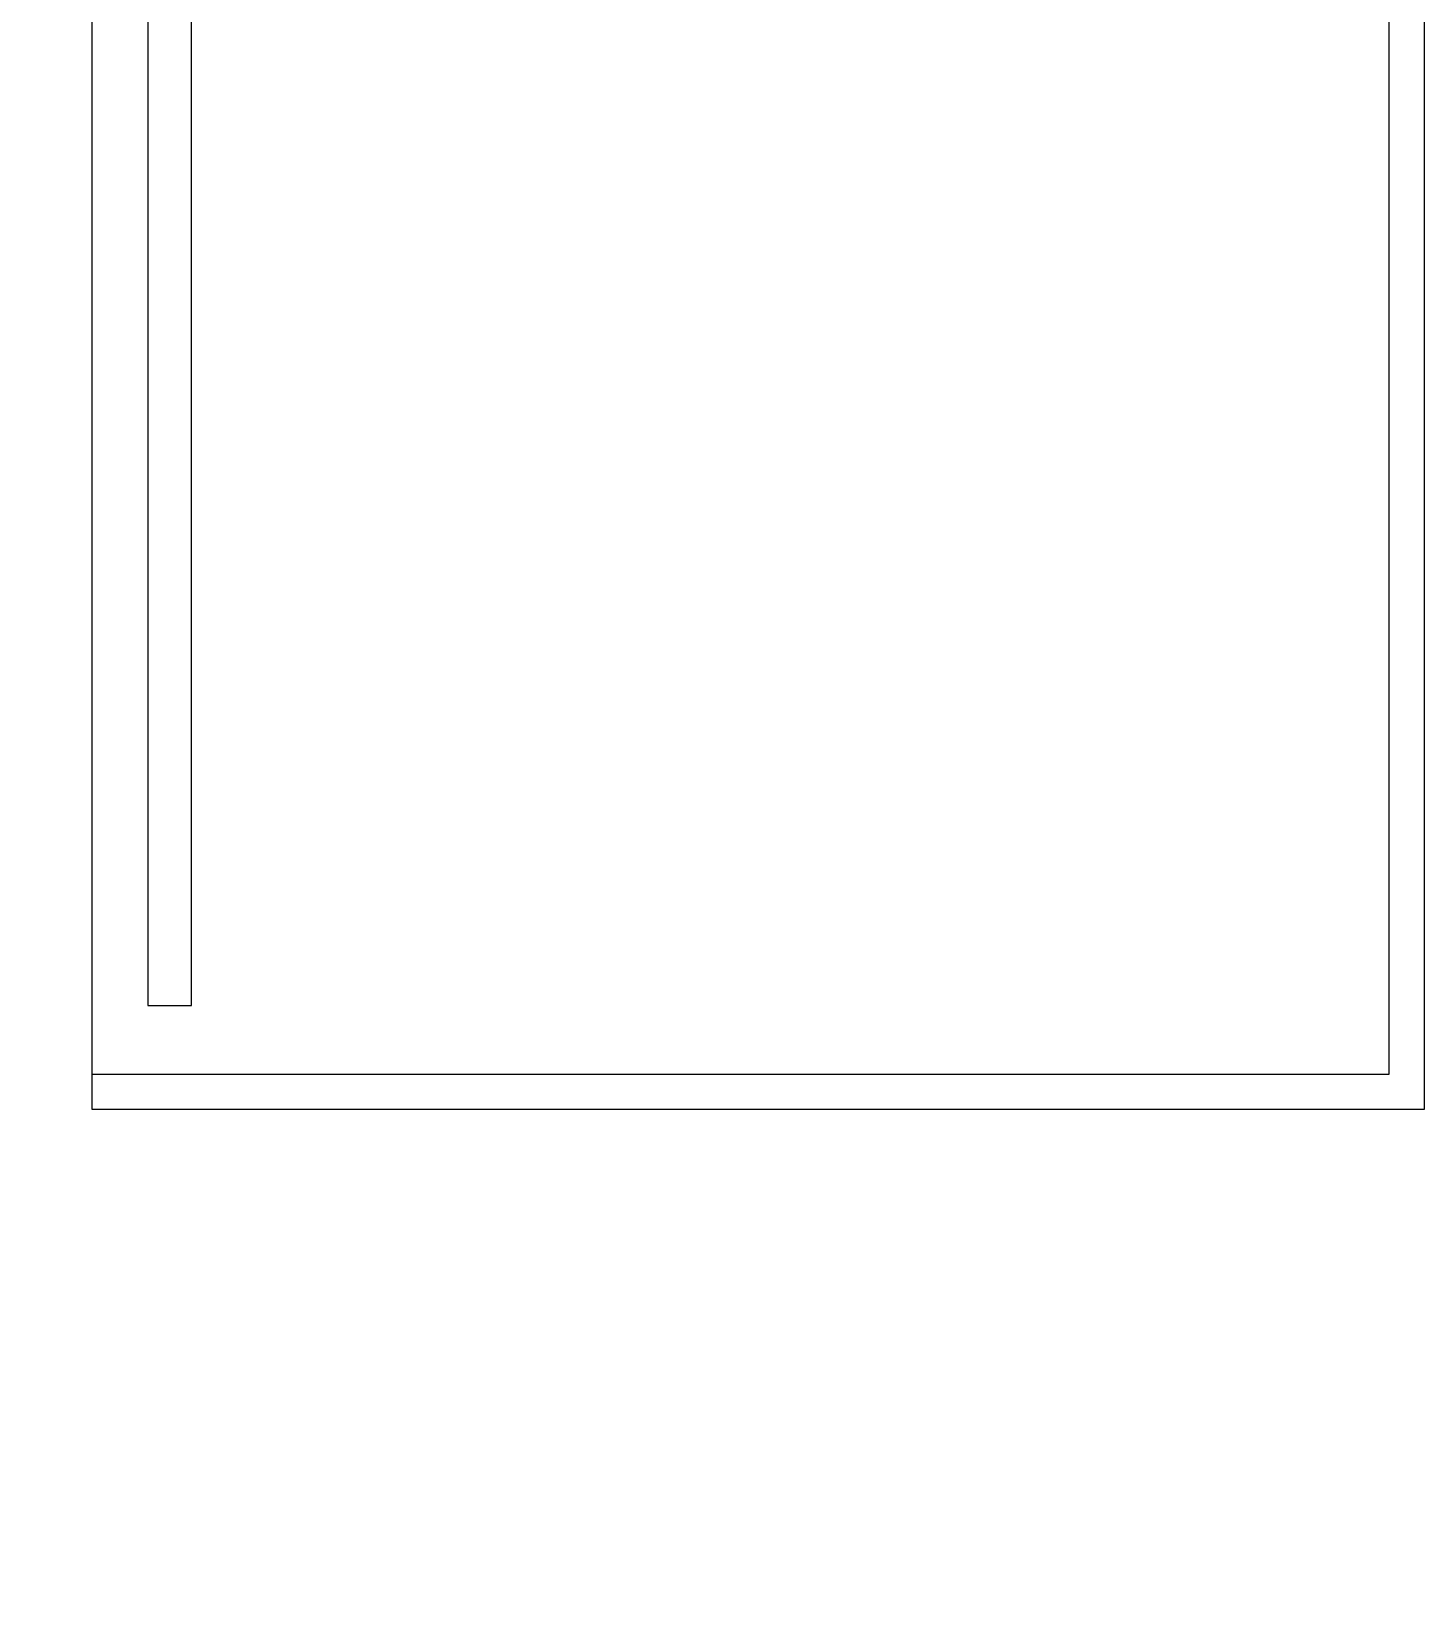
# Model space of a CAD drawing. Header units: millimetres. Extents: x 886808 to 1650903, y -1008069 to 230892.
# Drawn here: x 941673 to 942468, y -356884 to -355992 of the extents above; entities that cross this region are included whole.
import ezdxf

# ---------------------------------------------------------------- set-up
doc = ezdxf.new("R2010")
doc.units = ezdxf.units.MM
doc.layers.get('0').update_dxf_attribs({"lineweight": 0})
for name, color, linetype, lineweight in [('A_Dim', 8, 'Continuous', 5), ('hatch', 250, 'Continuous', 0), ('I-FURN', 252, 'Continuous', 5)]:
    doc.layers.add(name, color=color, linetype=linetype, lineweight=lineweight)
doc.styles.add('TIÊU ĐỀ', font='arial.ttf', dxfattribs={"height": 230})
doc.dimstyles.new('1-100', dxfattribs={"dimtxt": 230, "dimasz": 150, "dimexe": 150, "dimexo": 300, "dimgap": 90, "dimtad": 1, "dimdec": 0, "dimrnd": 5, "dimzin": 0, "dimtxsty": 'TIÊU ĐỀ', "dimblk": 'ARCHTICK', "dimcen": 100, "dimdle": 120, "dimclrd": 256, "dimclre": 256, "dimclrt": 2, "dimadec": 0, "dimazin": 0, "dimtfac": 1, "dimtdec": 0, "dimtix": 1, "dimtmove": 1, "dimatfit": 3, "dimldrblk": 'OPEN30', "dimfxl": 900, "dimtolj": 1, "dimtzin": 0, "dimlwd": 13, "dimlwe": 13, "dimarcsym": 1})

# ---------------------------------------------------------------- blocks, each defined once
blk = doc.blocks.new('A$C26DD556D')
at = {"layer": 'hatch', "transparency": 33554636, "extrusion": (0, 0, -1)}
for p, q in [((8598.78, 15177.92), (8598.78, 13578.14)), ((9358.78, 13578.14), (9358.78, 15177.92)), ((8598.78, 15157.92), (8598.78, 13598.14)), ((9338.78, 13598.14), (9338.78, 15157.92)), ((8630.67, 14459.53), (8630.67, 13637.39)), ((8655.67, 13637.39), (8655.67, 14459.53)), ((8630.67, 13637.39), (8655.67, 13637.39)), ((8598.78, 13598.14), (9338.78, 13598.14)), ((8598.78, 13578.14), (9358.78, 13578.14))]:
    blk.add_line(p, q, dxfattribs=at)
blk = doc.blocks.new('_ArchTick')
at = {"color": 0, "linetype": 'ByBlock', "const_width": 0.15}
blk.add_lwpolyline([(-0.5, -0.5), (0.5, 0.5)], dxfattribs=at)
blk = doc.blocks.new('*D1141')
at = {"layer": 'A_Dim', "lineweight": 13, "transparency": 16777216}
for p, q in [((940715, -358354.37), (940715, -351840.4)), ((942358, -351960.4), (940565, -351960.4)), ((942358, -358234.37), (940565, -358234.37))]:
    blk.add_line(p, q, dxfattribs=at)
at = {"layer": 'Defpoints', "color": 0, "transparency": 16777216}
for p in [(940715, -351960.4), (942658, -351960.4), (942658, -358234.37)]:
    blk.add_point(p, dxfattribs=at)
at = {"layer": 'A_Dim', "lineweight": 13, "transparency": 16777216, "xscale": 150, "yscale": 150, "zscale": 150}
for p, rotation in [((940715, -351960.4), 90), ((940715, -358234.37), 270)]:
    blk.add_blockref('_ArchTick', p, dxfattribs=dict(at, rotation=rotation))
at = {"layer": 'A_Dim', "color": 2, "transparency": 16777216, "insert": (940507.57, -355097.38), "char_height": 230, "attachment_point": 5, "rotation": 90, "style": 'TIÊU ĐỀ'}
blk.add_mtext('\\A1;6275', dxfattribs=at)
blk = doc.blocks.new('_Open30')
at = {"color": 0, "linetype": 'ByBlock', "lineweight": -2}
for p, q in [((-1, 0.2679), (0, 0)), ((0, 0), (-1, -0.2679)), ((0, 0), (-1, 0))]:
    blk.add_line(p, q, dxfattribs=at)

msp = doc.modelspace()

# ---------------------------------------------------------------- block references
at = {"layer": 'I-FURN', "transparency": 33554636}
msp.add_blockref('A$C26DD556D', (933109.12, -370185.5), dxfattribs=at)

# ---------------------------------------------------------------- dimensions: what is measured, and where the dimension line sits
at = {"layer": 'A_Dim'}
dim = msp.add_linear_dim(base=(940715, -351960.4), p1=(942658, -358234.37), p2=(942658, -351960.4), angle=90, dimstyle='1-100', dxfattribs=at)
dim.commit()
dim.dimension.update_dxf_attribs({"geometry": '*D1141', "text_midpoint": (940507.57, -355097.38)})

doc.saveas('drawing.dxf')
